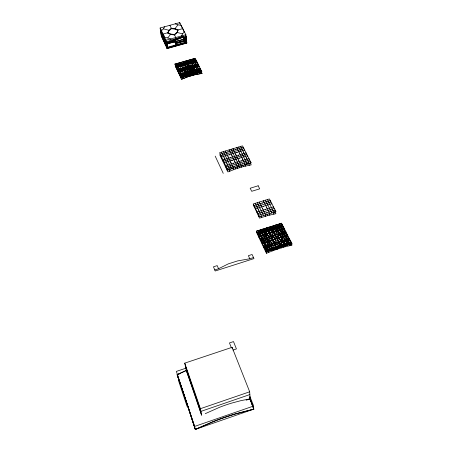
<?xml version="1.0" encoding="UTF-8"?>
<svg xmlns="http://www.w3.org/2000/svg" width="452" height="452" viewBox="0 0 452 452"><rect width="100%" height="100%" fill="white"/><g stroke="black" fill="none" stroke-linecap="round" stroke-linejoin="round"><path stroke-width="0.68" d="M275.082 211.79L273.042 212.378L273.861 214.158L273.855 212.338L267.403 199.547M275.082 211.333L275.082 210.078L258.685 215.203L258.719 216.355M275.178 245.504L275.178 244.916M275.517 245.391L275.517 244.809M275.68 231.17L283.997 229.192L284.014 228.102L258.94 236.023L258.973 237.108L267.33 233.814L275.68 231.17L275.68 230.735M275.816 231.413L284.133 229.435L284.15 228.367L259.069 236.294L259.103 237.356L267.46 234.057L275.816 231.413L275.816 231M276.827 229.317L276.827 228.576M277.161 229.237L277.161 228.475M277.364 234.119L285.709 232.39L285.726 231.475L260.561 239.441L260.589 240.351L268.974 236.78M277.5 234.656L285.845 232.661L285.862 231.74L260.691 239.718L260.719 240.622L277.5 234.396M279.053 237.797L287.427 235.786L287.449 234.87L262.2 242.888L262.216 243.792L279.059 237.537M279.189 238.068L287.568 236.057L287.585 235.142L262.329 243.165L262.352 244.069L279.195 237.808M279.404 244.153L279.409 243.571M279.743 244.046L279.748 243.464M280.2 235.763L280.206 235.351M280.539 235.678L280.539 235.243M280.76 241.385L289.156 239.357L289.184 238.294L263.844 246.357L263.866 247.408L272.319 244.069L280.76 241.385L280.765 240.972M280.98 228.333L280.991 227.266M280.895 241.684L289.297 239.656L289.325 238.571L263.979 246.639L264.002 247.713L272.454 244.374L280.895 241.684L280.901 241.249M281.308 228.254L281.319 227.158M256.595 231.051L266.409 251.883L291.879 243.752L281.539 223.192L256.595 231.079L256.646 232.644L266.431 253.295L274.923 249.939L283.404 247.233L291.839 245.176L288.365 237.628L281.523 224.797L281.539 223.22M282.472 245.176L290.896 243.131L290.935 241.747L265.505 249.854L265.527 251.227L274.008 247.877L282.472 245.176L282.483 244.442M282.613 245.476L291.037 243.43L291.077 242.023L265.64 250.137L265.663 251.532L274.144 248.182L282.613 245.476L282.624 244.718M283.624 242.956L283.636 242.227M283.958 242.877L283.969 242.119M284.381 234.757L284.393 234.023M284.715 234.678L284.732 233.916M287.828 241.939L287.851 240.882M288.167 241.86L288.19 240.775M291.839 245.176L291.885 243.622M179.274 73.97L175.201 65.8L181.518 79.275L188.269 76.659L195.083 74.727L201.959 73.461L201.112 71.393M160.415 29.973L163.127 34.917L166.223 42.245L171.037 40.008L181.088 37.222L182.501 33.843L184.439 31.9M176.918 32.843L178.015 29.922L175.026 28.612L171.359 28.188L168.929 30.29L167.782 32.742L167.89 33.205L170.845 34.521L174.506 34.951L176.918 32.843L178.015 29.922L182.772 28.612L183.93 31.702M167.89 33.205L169.025 30.776L171.438 28.691L175.071 29.109L178.031 30.408M161.703 32.103L161.432 30.764L163.404 28.843L164.635 26.741M164.641 38.296L164.579 37.386L167.748 37.923L170.766 34.064L174.455 34.499L176.89 32.374L182.501 33.843M182.568 28.917L181.116 25.352L177.969 24.843L175.026 28.612L175.071 29.109M214.756 269.951L218.531 268.748L228.266 263.889L237.532 260.928L249.781 258.759L253.504 257.567M205.27 413.67L219.683 407.235A59.698 22.317 -21.2 0 1 231.848 403.048L240.995 400.63L250.125 398.833L249.679 391.794L232.085 347.322L184.755 363.137L186.28 370.425L201.259 414.179M186.845 370.143L177.133 374.657L195.32 429.4L253.826 409.133L249.662 397.545M186.879 370.301L177.133 374.657L182.229 389.477A95.174 3.091 72.5 0 1 189.072 410.049L195.32 429.4L213.502 421.631A104.791 36.25 -21.1 0 1 235.526 414.004L253.826 409.133L249.673 397.703M183.275 36.691L183.58 37.058L165.607 44.285L165.308 43.906L165.229 43.369L181.28 36.923M165.421 43.827L182.874 36.781M165.308 43.906L182.631 36.951M263.104 245.662L271.545 242.328L279.974 239.65L288.365 237.628M256.646 232.644L264.951 229.367L273.251 226.751L281.523 224.797M265.697 230.763L257.374 234.046L257.329 232.633L282.319 224.751L282.302 226.164L274.014 228.136L265.697 230.763L265.686 229.995M265.827 231.006L257.504 234.289L257.459 232.904L282.455 225.017L282.438 226.429L274.149 228.379L265.827 231.006L265.816 230.266M259.838 238.775L268.217 235.469L276.59 232.82L284.924 230.836M233.633 167.799L227.181 170.319L227.04 168.472L250.397 161.409L250.419 161.991M250.323 162.957L251.205 164.884L243.419 166.556L235.639 168.912L227.887 171.946L219.745 154.77M185.885 76.043L180.969 77.947L180.693 76.309L201.208 70.484L201.355 71.924L196.535 72.806M182.653 67.404L192.004 64.777M183.139 68.416L192.507 65.783M183.224 68.597L192.592 65.964M184.207 70.636L185.393 69.89L185.512 70.337L184.292 70.811M184.783 71.84L194.185 69.184M180.879 77.738L185.184 76.077M246.142 400.201L250.125 398.833L249.736 397.709M201.716 415.501L200.4 408.698L249.679 391.794M249.854 394.573L200.92 411.388L185.36 366.018M182.478 77.235L183.309 78.433L183.122 76.998L176.805 63.67M232.949 350.085L236.424 348.921L233.498 341.588L229.469 342.932L231.401 347.831M186.41 368.035L176.376 371.397L194.671 426.411L253.657 406.009L249.798 396.234M180.653 373.476L177.133 374.657L178.111 377.454M264.742 248.216L290.127 240.131M264.742 248.374L290.127 240.289M291.885 243.594L266.409 251.758L266.431 253.295M261.442 241.272L286.653 233.277M261.448 241.43L286.653 233.435M256.6 231.209L281.539 223.35M258.199 234.435L283.234 226.531M258.205 234.588L283.229 226.689M275.087 211.915L275.901 213.683L267.72 215.587L259.516 218.152L253.244 204.609M254.764 207.135L271.025 202.084M257.894 213.576L274.262 208.468M226.35 167.014L249.668 159.974M236.865 166.703L238.809 166.116M220.909 155.556L243.927 148.651M223.61 161.245L246.775 154.273M200.089 68.258L179.63 74.055L179.777 75.156M200.179 68.438L179.715 74.235L179.868 75.36M180.777 76.49L201.298 70.665L201.445 72.128L195.253 73.264M188.97 74.975L192.699 73.919M174.964 64.048L181.252 77.394L201.801 71.557L181.269 77.529L174.964 64.048L195.162 58.364L201.812 71.693M175.54 65.365L195.767 59.67M176.574 67.563L196.857 61.839L196.976 62.941L196.773 61.664L176.489 67.388L176.721 68.659M197.869 63.851L177.529 69.597L177.659 70.54M197.959 64.026L177.613 69.772L177.743 70.715M198.976 66.048L178.58 71.817L178.704 72.761M185.512 70.337L193.682 68.167M174.98 64.184L195.162 58.364M166.438 41.827L167.443 48.307L167.167 47.353L186.23 42.047L186.439 42.46L167.302 47.827M167.596 47.466L166.935 47.652L161.347 35.781L161.997 35.606L167.008 46.217M176.489 44.997L177.144 44.81L177.218 45.353L176.557 45.533L174.071 40.025L174.726 39.844L177.144 44.81M166.918 47.98L186.619 42.499L186.829 42.912L167.11 48.398M167.675 48.002L167.014 48.189L166.008 41.708L166.675 41.527L166.873 41.94L167.771 48.211L166.675 41.527M186.727 42.703L186.071 42.883L185.224 36.386L185.885 36.205L186.088 36.618L185.433 36.798L185.224 36.386M163.664 35.476L161.336 36.12L167.133 48.556L186.845 43.07L185.868 34.731L179.721 22.6L160.115 27.979L161.358 36.279L164.031 35.544M165.257 39.606L163.262 40.324L165.952 39.578M160.115 27.979L165.935 40.245L185.868 34.731M166.873 41.94L166.206 42.126L166.008 41.708M174.071 40.025L174.144 40.567L174.8 40.386L176.913 44.731M184.789 38.979L165.189 44.42L184.789 38.979L184.213 37.821M175.743 42.703L185.235 40.064L185.439 40.477L185.506 41.013L176.014 43.652L175.743 42.703L176.014 43.652M175.879 43.177L185.439 40.477M175.817 43.239L185.297 40.607L185.506 41.013M161.048 29.679L160.392 29.855L161.522 36.522L163.856 35.877M160.584 30.261L161.24 30.081M160.816 29.968L161.844 36.431L161.579 35.493L163.59 34.94M163.72 35.409L161.714 35.962L167.008 47.206M201.976 73.314L195.089 74.58L188.247 76.524L181.518 79.275M193.592 67.992L192.19 67.969L192.309 68.416M164.675 37.629L162.63 37.968L162.55 37.431L164.596 37.092M162.55 37.431L162.63 37.855L164.681 37.522M162.63 37.911L164.681 37.572M164.76 38.058L162.714 38.397L162.63 37.855M181.088 37.222L186.105 36.731L185.636 35.612M163.404 28.843L168.929 30.29L169.025 30.776M175.223 23.832L177.969 24.843M167.748 37.923L170.534 38.974L171.037 40.008M165.229 43.369L165.607 44.285M283.008 231.288L279.624 225.243L279.635 223.819L289.941 244.244L289.901 245.651L286.438 238.091M273.251 226.751L279.974 239.65L283.404 247.233M264.951 229.367L274.923 249.939M260.488 234.808L258.889 231.757L258.849 230.367L268.708 251.018L268.725 252.391L260.488 234.808L260.459 233.746M183.868 36.606L186.665 42.166L186.009 42.347L183.218 36.787M199.072 66.998L199.066 66.224L178.664 71.998L178.789 72.941M184.241 37.765L185.484 40.234M183.574 36.962L186.365 42.528M238.701 147.013L247.238 164.025M265.38 200.174L271.805 212.982M277.398 224.497L287.653 244.944M277.398 224.655L287.653 245.103M182.975 36.708L186.173 43.093L185.433 36.798M193.637 58.935L200.242 72.139L200.394 73.603L199.818 72.32M193.366 59.009L199.97 72.213L200.123 73.653L199.547 72.371M190.275 59.879L196.829 73.105L196.953 74.235L196.377 72.947M190.009 59.958L196.558 73.184L196.677 74.286L196.106 72.998M231.068 149.301L239.453 166.381M257.278 202.688L263.595 215.547M269.098 227.113L279.172 247.809M169.935 25.284L171.438 28.691M186.913 60.828L193.411 74.077L193.518 75.026L192.947 73.732M189.083 65.461L191.247 69.879M186.648 60.901L193.134 74.156L193.241 75.1L192.676 73.812M188.812 65.54L190.976 69.953M174.432 40.205L176.851 45.172M174.144 40.567L176.257 44.912M183.546 61.771L189.987 75.055L190.094 75.998L189.529 74.704M185.699 66.416L187.846 70.84M183.28 61.851L189.71 75.128L189.823 76.077L189.258 74.783M185.427 66.495L187.574 70.919M184.41 67.851L184.444 68.122M223.407 151.589L231.644 168.749M260.764 229.74L270.669 250.368M260.77 229.893L270.669 250.521M180.178 62.721L186.557 76.026L186.693 77.122M179.907 62.8L186.28 76.105L186.422 77.23L185.862 75.936M176.534 63.749L182.851 77.077L183.037 78.524M161.98 35.94L166.2 44.884M161.579 35.493L161.765 35.894M167.167 47.353L167.364 47.765M215.197 156.132L223.248 173.353M248.284 163.155L249.261 165.302L249.182 163.438L240.611 146.442L240.633 146.911M268.957 213.327L269.771 215.107L269.754 213.621L263.358 200.801L263.363 201.219M249.781 258.759L248.385 255.674L252.097 254.487L253.979 258.6L215.192 271.008L213.468 266.81L217.231 265.606L218.531 268.748M266.917 213.802L267.72 215.587M201.1 71.546L201.959 73.461M242.843 165.268L243.419 166.556M265.132 215.033L265.669 216.225L265.646 214.903L259.307 202.061L259.318 202.473M240.752 165.528L241.475 167.144L241.402 165.794L232.978 148.725L233.006 149.154M261.036 216.316L261.567 217.508L261.538 216.192L255.25 203.315L255.261 203.733M237.012 167.031L237.582 168.325L237.503 166.974L229.153 149.872L229.181 150.296M194.518 73.292L195.083 74.727L194.518 73.444M235.068 167.624L235.639 168.912M232.848 167.732L233.701 169.675L233.599 168.155L225.322 151.019L225.362 151.493M266.714 248.696L268.386 252.51L268.369 251.131L258.516 230.475L258.555 231.887L266.714 248.696L266.697 247.623M228.881 169.025L229.825 171.189L229.689 169.336L221.491 152.166L221.531 152.629M187.687 75.23L188.269 76.659L187.71 75.377M182.749 77.139L183.309 78.433M249.606 397.517L250.125 398.833M249.741 398.737L250.866 401.608M251.092 402.178L253.826 409.133L235.503 413.789A92.236 32.352 -21.1 0 0 213.468 421.417L195.32 429.4L194.032 425.377M186.28 370.425L191.495 384.827A61.235 2.802 72.3 0 1 195.371 396.127L201.349 414.36M184.755 363.137L200.4 408.698M178.122 377.516L182.286 389.703A108.486 3.463 72.5 0 1 189.117 410.269L194.044 425.434M178.354 380.092L187.1 406.421M183.907 67.099L186.032 71.512M170.845 34.521L170.766 34.064L167.782 32.742L162.997 34.058L163.127 34.917M161.347 35.781L161.426 36.318L162.076 36.143L161.257 31.069M161.341 30.776L162.172 36.341M165.935 40.245L167.133 48.556M175.732 66.8L175.455 65.19L195.676 59.494L195.784 60.466M174.726 39.844L174.8 40.386M178.359 63.235L184.687 76.416M176.031 38.347L174.455 34.499L174.506 34.951M183.337 69.314L183.393 69.738M183.066 69.388L183.122 69.84M183.405 66.077L183.263 65.478L183.326 65.93M186.518 72.546L186.467 72.122L186.608 72.749M179.721 22.6L179.885 23.933M184.602 63.952L184.682 64.563M184.337 64.031L184.41 64.636M186.738 68.354L186.467 68.427M187.71 63.077L187.783 63.687M188.896 72.806L188.97 73.41M188.62 72.885L188.693 73.49M185.885 36.205L186.619 42.499M185.659 36.499L186.501 43.002L186.23 42.047M185.235 40.064L185.297 40.607M187.981 63.003L188.055 63.608M190.162 64.167L190.026 63.568L190.077 64.02M190.134 67.393L189.863 67.467M192.309 71.834L192.377 72.444M192.038 71.913L192.106 72.523M191.224 66.207L191.139 66.032M193.422 70.817L193.286 70.19L193.332 70.614M193.524 66.433L193.575 66.885M193.253 66.512L193.298 66.936M232.085 347.322L232.215 348.684M220.395 156.002L220.237 154.143L243.221 147.262L243.261 148.081M221.706 158.494L221.582 156.968L244.634 150.053L244.668 150.725M223.039 161.166L222.932 159.816L246.057 152.861L246.08 153.284M224.186 157.81L224.22 158.256M224.401 164.031L224.294 162.68L247.493 155.691L247.532 156.624M225.78 167.082L225.661 165.562L248.939 158.539L248.973 159.302M226.921 163.534L226.955 163.98M227.921 151.844L227.949 152.29M228.045 156.652L228.074 157.076M229.288 154.657L229.317 155.081M230.661 157.488L230.689 157.912M230.802 162.364L230.831 162.788M231.899 155.494L231.927 155.917M232.045 160.341L232.074 160.765M233.283 158.336L233.328 159.014M233.441 163.217L233.469 163.641M234.684 161.195L234.707 161.618M234.848 166.11L234.876 166.556M234.52 156.33L234.56 157.008M235.577 149.55L235.605 149.996M235.746 154.335L235.774 154.759M235.916 159.177L235.961 159.855M236.825 148.064L236.797 147.584L245.295 164.613L245.368 166.138L244.639 164.528L250.464 163.274L250.453 162.923M236.972 152.352L236.995 152.776M237.147 157.172L237.187 157.85M238.373 155.172L238.396 155.595M238.554 160.025L238.577 160.449M190.648 65.195L192.812 69.591M239.78 158.014L239.803 158.437M239.588 153.183L239.611 153.607M241.198 160.872L241.221 161.302M242.425 158.861L242.447 159.285M242.634 163.754L242.656 164.2M243.43 152.03L243.453 152.477M246.283 157.697L246.306 158.143M246.515 162.579L246.583 164.104M254.013 206.202L253.99 205.536L270.223 200.502L270.228 201.332M255.566 209.4L255.544 208.734L271.833 203.671L271.833 204.084M257.137 212.785L257.109 211.954L273.449 206.863L273.454 207.705M256.804 206.502L256.826 207.163M258.058 204.276L258.075 204.937M258.369 209.705L258.38 210.123M259.623 207.468L259.64 208.129M260.126 233.853L260.154 234.938M260.872 205.236L260.889 205.897M263.725 240.577L263.736 241.311M263.386 240.684L263.403 241.441M262.454 208.434L262.465 208.852M262.12 203.016L262.126 203.428M264.313 232.531L264.324 233.294M263.697 206.197L263.708 206.615M264.646 232.424L264.657 233.164M265.29 209.406L265.296 209.818M267.324 233.373L267.33 233.814M266.895 212.638L266.9 213.073M266.533 207.163L266.539 207.581M267.036 247.515L267.047 248.56M267.934 239.238L267.94 239.65M267.601 239.345L267.607 239.78M267.454 233.644L267.46 234.057M268.821 231.108L268.833 231.695M268.2 201.129L268.205 201.564M268.488 231.209L268.499 231.797M270.94 246.267L270.946 247.024M271.279 246.159L271.285 246.888M272.997 229.785L272.997 230.379M272.663 229.893L272.663 230.48M272.454 243.939L272.454 244.374M272.319 243.662L272.319 244.069M274.008 247.142L274.008 247.877M274.149 227.638L274.149 228.379M274.144 247.425L274.144 248.182M274.014 227.373L274.014 228.136M238.667 165.731A62.184 11.486 72.7 0 1 239.532 167.737M275.161 225.232L275.161 226.299L281.907 239.181L285.348 246.758L285.37 245.702L275.161 225.232M275.494 225.124L275.488 226.22L282.246 239.102L285.687 246.673L285.709 245.594L275.494 225.124M276.884 248.414L276.878 249.318L266.861 228.763L266.849 227.848L276.884 248.414M277.223 248.301L277.217 249.205L273.822 241.605L267.194 228.661L267.183 227.746L277.223 248.301M279.308 223.926L279.296 225.322L286.105 238.176L289.562 245.73L289.602 244.351L279.308 223.926M281.127 247.058L281.116 247.962L277.703 240.374L271.014 227.458L271.008 226.537L281.127 247.058M281.466 246.95L281.455 247.854L278.036 240.266L271.347 227.35L271.341 226.435L281.466 246.95M275.901 211.7L259.476 216.836L253.222 203.948L269.42 198.925L275.901 211.7M258.16 185.783L250.182 188.235L251.691 191.309L259.697 188.846L258.16 185.783M251.126 162.85L227.735 169.929L219.57 152.736L242.515 145.872L251.126 162.85M200.677 69.325L180.207 75.269L200.677 69.325M196.253 60.528L176.014 66.376L196.253 60.528M198.451 64.902L178.094 70.794L198.451 64.902M266.29 236.232L263.041 230.119L263.019 229.057L272.968 249.662L272.974 250.713L266.29 236.232M265.957 236.362L262.708 230.249L262.685 229.158L272.629 249.77L272.635 250.843L265.957 236.362M198.388 72.523L191.806 59.308L198.388 72.523M191.546 74.467L185.083 61.201L191.546 74.467"/></g></svg>
